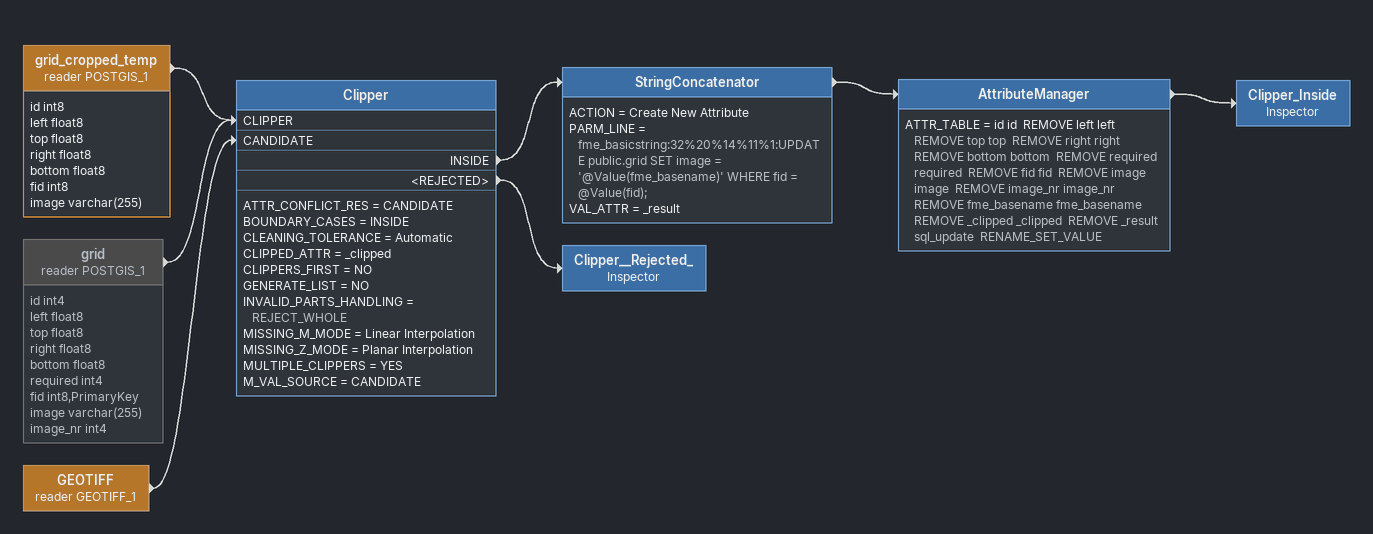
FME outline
grid_cropped_temp (reader POSTGIS_1)
    attributes: id int8, left float8, top float8, right float8, bottom float8, fid int8, image varchar(255)
    -> Clipper [CLIPPER]
grid (reader POSTGIS_1) [off]
    attributes: id int4, left float8, top float8, right float8, bottom float8, required int4, fid int8,PrimaryKey, image varchar(255), image_nr int4
    -> Clipper [CLIPPER]
GEOTIFF (reader GEOTIFF_1)
    -> Clipper [CANDIDATE]
Clipper
    ATTR_CONFLICT_RES = CANDIDATE
    BOUNDARY_CASES = INSIDE
    CLEANING_TOLERANCE = Automatic
    CLIPPED_ATTR = _clipped
    CLIPPERS_FIRST = NO
    GENERATE_LIST = NO
    INVALID_PARTS_HANDLING = REJECT_WHOLE
    MISSING_M_MODE = Linear Interpolation
    MISSING_Z_MODE = Planar Interpolation
    MULTIPLE_CLIPPERS = YES
    M_VAL_SOURCE = CANDIDATE
    INSIDE -> StringConcatenator
    <REJECTED> -> Clipper__Rejected_
StringConcatenator
    ACTION = Create New Attribute
    PARM_LINE = fme_basicstring:32%20%14%11%1:UPDATE public.grid SET image = '@Value(fme_basename)' WHERE fid = @Value(fid);
    VAL_ATTR = _result
    -> AttributeManager
AttributeManager
    ATTR_TABLE = id id  REMOVE left left  REMOVE top top  REMOVE right right  REMOVE bottom bottom  REMOVE required required  REMOVE fid fid  REMOVE image image  REMOVE image_nr image_nr  REMOVE fme_basename fme_basename  REMOVE _clipped _clipped  REMOVE _result sql_update  RENAME_SET_VALUE
    -> Clipper_Inside
Clipper_Inside: Inspector
Clipper__Rejected_: Inspector
